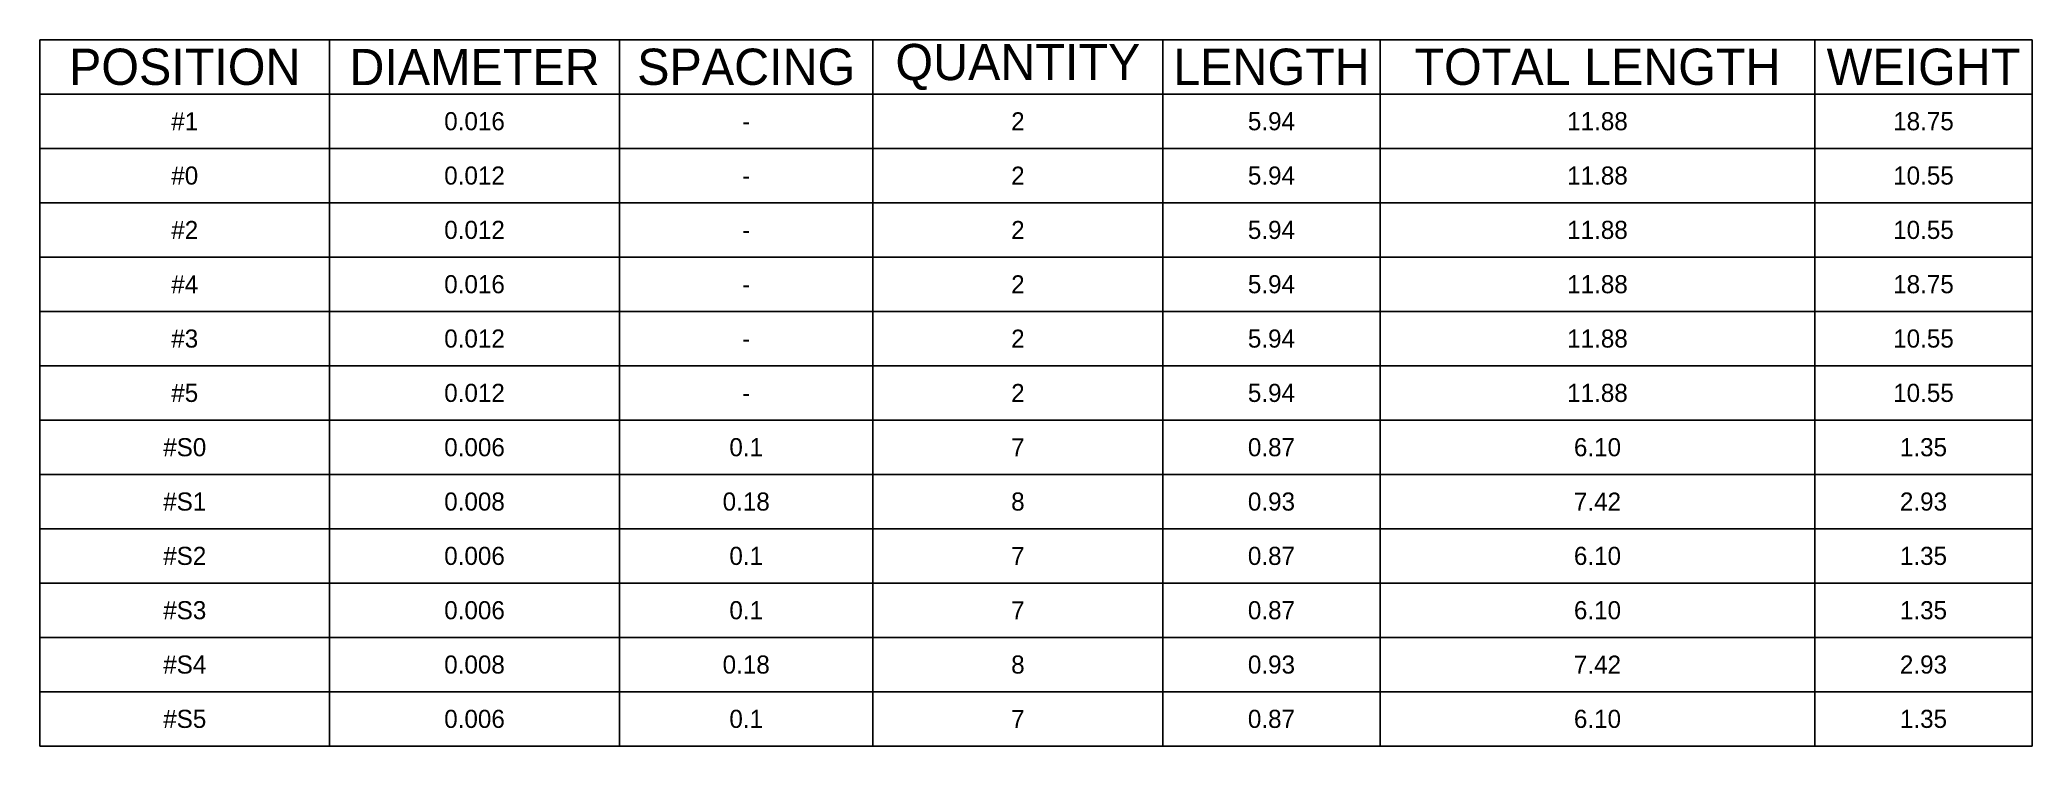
# Model space of a CAD drawing. Header units: metres. Extents: x -20 to -9, y -5 to -1.1.
import ezdxf

# ---------------------------------------------------------------- set-up
doc = ezdxf.new("R2010")
doc.units = ezdxf.units.M

msp = doc.modelspace()

# ---------------------------------------------------------------- linework, layer by layer
for p, q in [((-20, -1.1), (-9, -1.1)), ((-20, -1.4), (-20, -1.1)), ((-18.4, -1.4), (-18.4, -1.1)), ((-16.8, -1.4), (-16.8, -1.1)), ((-15.4, -1.4), (-15.4, -1.1)), ((-13.8, -1.4), (-13.8, -1.1)), ((-12.6, -1.4), (-12.6, -1.1)), ((-10.2, -1.4), (-10.2, -1.1)), ((-9, -1.4), (-9, -1.1)), ((-20, -1.4), (-9, -1.4)), ((-20, -1.4), (-9, -1.4)), ((-20, -5), (-20, -1.4)), ((-18.4, -5), (-18.4, -1.4)), ((-16.8, -5), (-16.8, -1.4)), ((-15.4, -5), (-15.4, -1.4)), ((-13.8, -5), (-13.8, -1.4)), ((-12.6, -5), (-12.6, -1.4)), ((-10.2, -5), (-10.2, -1.4)), ((-9, -5), (-9, -1.4)), ((-20, -1.7), (-9, -1.7)), ((-20, -2), (-9, -2)), ((-20, -2.3), (-9, -2.3)), ((-20, -2.6), (-9, -2.6)), ((-20, -2.9), (-9, -2.9)), ((-20, -3.2), (-9, -3.2)), ((-20, -3.5), (-9, -3.5)), ((-20, -3.8), (-9, -3.8)), ((-20, -4.1), (-9, -4.1)), ((-20, -4.4), (-9, -4.4)), ((-20, -4.7), (-9, -4.7)), ((-20, -5), (-9, -5))]:
    msp.add_line(p, q)

# ---------------------------------------------------------------- texts
at = {"attachment_point": 5}
for s, insert, char_height, width in [('POSITION', (-19.2, -1.25), 0.2, 1.6), ('DIAMETER', (-17.6, -1.25), 0.2, 1.6), ('SPACING', (-16.1, -1.25), 0.2, 1.4), ('QUANTITY', (-14.6, -1.25), 0.2, 1.6), ('LENGTH', (-13.2, -1.25), 0.2, 1.2), ('TOTAL LENGTH', (-11.4, -1.25), 0.2, 2.4), ('WEIGHT', (-9.6, -1.25), 0.2, 1.2), ('#1', (-19.2, -1.55), 0.1, 1.6), ('0.016', (-17.6, -1.55), 0.1, 1.6), ('2', (-14.6, -1.55), 0.1, 1.6), ('5.94', (-13.2, -1.55), 0.1, 1.2), ('11.88', (-11.4, -1.55), 0.1, 2.4), ('18.75', (-9.6, -1.55), 0.1, 1.2), ('-', (-16.1, -1.55), 0.1, 1.4), ('#0', (-19.2, -1.85), 0.1, 1.6), ('0.012', (-17.6, -1.85), 0.1, 1.6), ('-', (-16.1, -1.85), 0.1, 1.4), ('2', (-14.6, -1.85), 0.1, 1.6), ('5.94', (-13.2, -1.85), 0.1, 1.2), ('11.88', (-11.4, -1.85), 0.1, 2.4), ('10.55', (-9.6, -1.85), 0.1, 1.2), ('#2', (-19.2, -2.15), 0.1, 1.6), ('0.012', (-17.6, -2.15), 0.1, 1.6), ('-', (-16.1, -2.15), 0.1, 1.4), ('2', (-14.6, -2.15), 0.1, 1.6), ('5.94', (-13.2, -2.15), 0.1, 1.2), ('11.88', (-11.4, -2.15), 0.1, 2.4), ('10.55', (-9.6, -2.15), 0.1, 1.2), ('#4', (-19.2, -2.45), 0.1, 1.6), ('0.016', (-17.6, -2.45), 0.1, 1.6), ('2', (-14.6, -2.45), 0.1, 1.6), ('5.94', (-13.2, -2.45), 0.1, 1.2), ('11.88', (-11.4, -2.45), 0.1, 2.4), ('18.75', (-9.6, -2.45), 0.1, 1.2), ('-', (-16.1, -2.45), 0.1, 1.4), ('#3', (-19.2, -2.75), 0.1, 1.6), ('0.012', (-17.6, -2.75), 0.1, 1.6), ('2', (-14.6, -2.75), 0.1, 1.6), ('5.94', (-13.2, -2.75), 0.1, 1.2), ('11.88', (-11.4, -2.75), 0.1, 2.4), ('10.55', (-9.6, -2.75), 0.1, 1.2), ('-', (-16.1, -2.75), 0.1, 1.4), ('#5', (-19.2, -3.05), 0.1, 1.6), ('0.012', (-17.6, -3.05), 0.1, 1.6), ('-', (-16.1, -3.05), 0.1, 1.4), ('2', (-14.6, -3.05), 0.1, 1.6), ('5.94', (-13.2, -3.05), 0.1, 1.2), ('11.88', (-11.4, -3.05), 0.1, 2.4), ('10.55', (-9.6, -3.05), 0.1, 1.2), ('#S0', (-19.2, -3.35), 0.1, 1.6), ('0.006', (-17.6, -3.35), 0.1, 1.6), ('0.1', (-16.1, -3.35), 0.1, 1.4), ('7', (-14.6, -3.35), 0.1, 1.6), ('0.87', (-13.2, -3.35), 0.1, 1.2), ('6.10', (-11.4, -3.35), 0.1, 2.4), ('1.35', (-9.6, -3.35), 0.1, 1.2), ('#S1', (-19.2, -3.65), 0.1, 1.6), ('0.008', (-17.6, -3.65), 0.1, 1.6), ('0.18', (-16.1, -3.65), 0.1, 1.4), ('8', (-14.6, -3.65), 0.1, 1.6), ('0.93', (-13.2, -3.65), 0.1, 1.2), ('7.42', (-11.4, -3.65), 0.1, 2.4), ('2.93', (-9.6, -3.65), 0.1, 1.2), ('#S2', (-19.2, -3.95), 0.1, 1.6), ('0.006', (-17.6, -3.95), 0.1, 1.6), ('0.1', (-16.1, -3.95), 0.1, 1.4), ('7', (-14.6, -3.95), 0.1, 1.6), ('0.87', (-13.2, -3.95), 0.1, 1.2), ('6.10', (-11.4, -3.95), 0.1, 2.4), ('1.35', (-9.6, -3.95), 0.1, 1.2), ('#S3', (-19.2, -4.25), 0.1, 1.6), ('0.006', (-17.6, -4.25), 0.1, 1.6), ('0.1', (-16.1, -4.25), 0.1, 1.4), ('7', (-14.6, -4.25), 0.1, 1.6), ('0.87', (-13.2, -4.25), 0.1, 1.2), ('6.10', (-11.4, -4.25), 0.1, 2.4), ('1.35', (-9.6, -4.25), 0.1, 1.2), ('#S4', (-19.2, -4.55), 0.1, 1.6), ('0.008', (-17.6, -4.55), 0.1, 1.6), ('0.18', (-16.1, -4.55), 0.1, 1.4), ('8', (-14.6, -4.55), 0.1, 1.6), ('0.93', (-13.2, -4.55), 0.1, 1.2), ('7.42', (-11.4, -4.55), 0.1, 2.4), ('2.93', (-9.6, -4.55), 0.1, 1.2), ('#S5', (-19.2, -4.85), 0.1, 1.6), ('0.006', (-17.6, -4.85), 0.1, 1.6), ('0.1', (-16.1, -4.85), 0.1, 1.4), ('7', (-14.6, -4.85), 0.1, 1.6), ('0.87', (-13.2, -4.85), 0.1, 1.2), ('6.10', (-11.4, -4.85), 0.1, 2.4), ('1.35', (-9.6, -4.85), 0.1, 1.2)]:
    msp.add_mtext(s, dxfattribs=dict(at, insert=insert, char_height=char_height, width=width))

doc.saveas('drawing.dxf')
